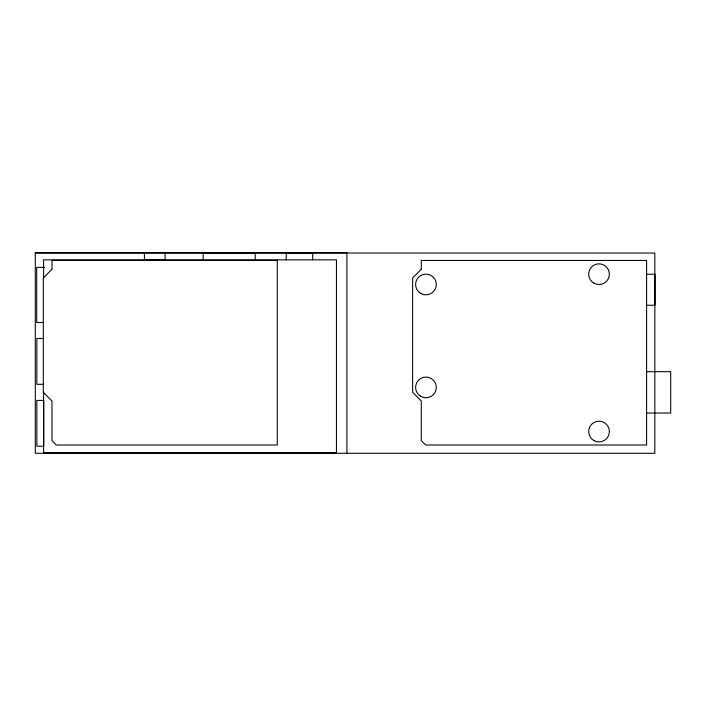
<?xml version="1.0" encoding="UTF-8"?>
<svg xmlns="http://www.w3.org/2000/svg" width="706" height="706" viewBox="0 0 706 706"><rect width="100%" height="100%" fill="white"/><g stroke="black" fill="none" stroke-linecap="round" stroke-linejoin="round"><path stroke-width="1.06" d="M35.3 253.048L654.833 253.048L654.833 453.278L35.3 453.278L35.3 252.722L346.911 252.722L346.911 453.278M44.522 267.371L36.703 267.371L36.703 322.492L43.543 322.492M646.599 274.237L655.036 274.237L655.036 305.248L646.599 305.248M43.737 338.492L36.844 338.492L36.844 384.311L43.737 384.311M646.581 371.683L670.7 371.683L670.7 413.028L646.581 413.028M312.67 259.879L312.67 252.986L286.248 252.986L286.248 259.879M255.228 259.852L255.228 252.969L203.204 252.969L203.204 259.852M165.098 253.057L165.098 259.949L144.43 259.949L144.43 253.057M43.595 278.579L43.595 259.834L336.444 259.834L336.444 452.767L43.595 452.767L43.595 392.13M51.979 269.233L43.313 278.023L43.313 392.28L51.979 401.07L51.979 440.615L56.312 445.009L277.299 445.009L277.299 260.443L51.979 260.443L51.979 269.233M421.279 269.233L412.613 278.023L412.613 392.28L421.279 401.07L421.279 440.615L425.612 445.009L646.599 445.009L646.599 260.443L421.279 260.443L421.279 269.233M43.737 400.399L36.844 400.399L36.844 446.227L43.737 446.227L43.737 400.399M593.852 440.491A10.334 10.334 0 0 0 609.357 431.542A10.334 10.334 0 0 0 593.852 422.594A10.334 10.334 0 0 0 593.852 440.491M420.776 293.431A10.334 10.334 0 0 0 436.282 284.483A10.334 10.334 0 0 0 420.776 275.534A10.334 10.334 0 0 0 420.776 293.431M420.149 395.978A10.334 10.334 0 0 0 436.255 388.159A10.334 10.334 0 0 0 421.429 378.125A10.334 10.334 0 0 0 420.149 395.978M593.852 283.132A10.334 10.334 0 0 0 609.357 274.175A10.334 10.334 0 0 0 593.852 265.227A10.334 10.334 0 0 0 593.852 283.132"/></g></svg>
